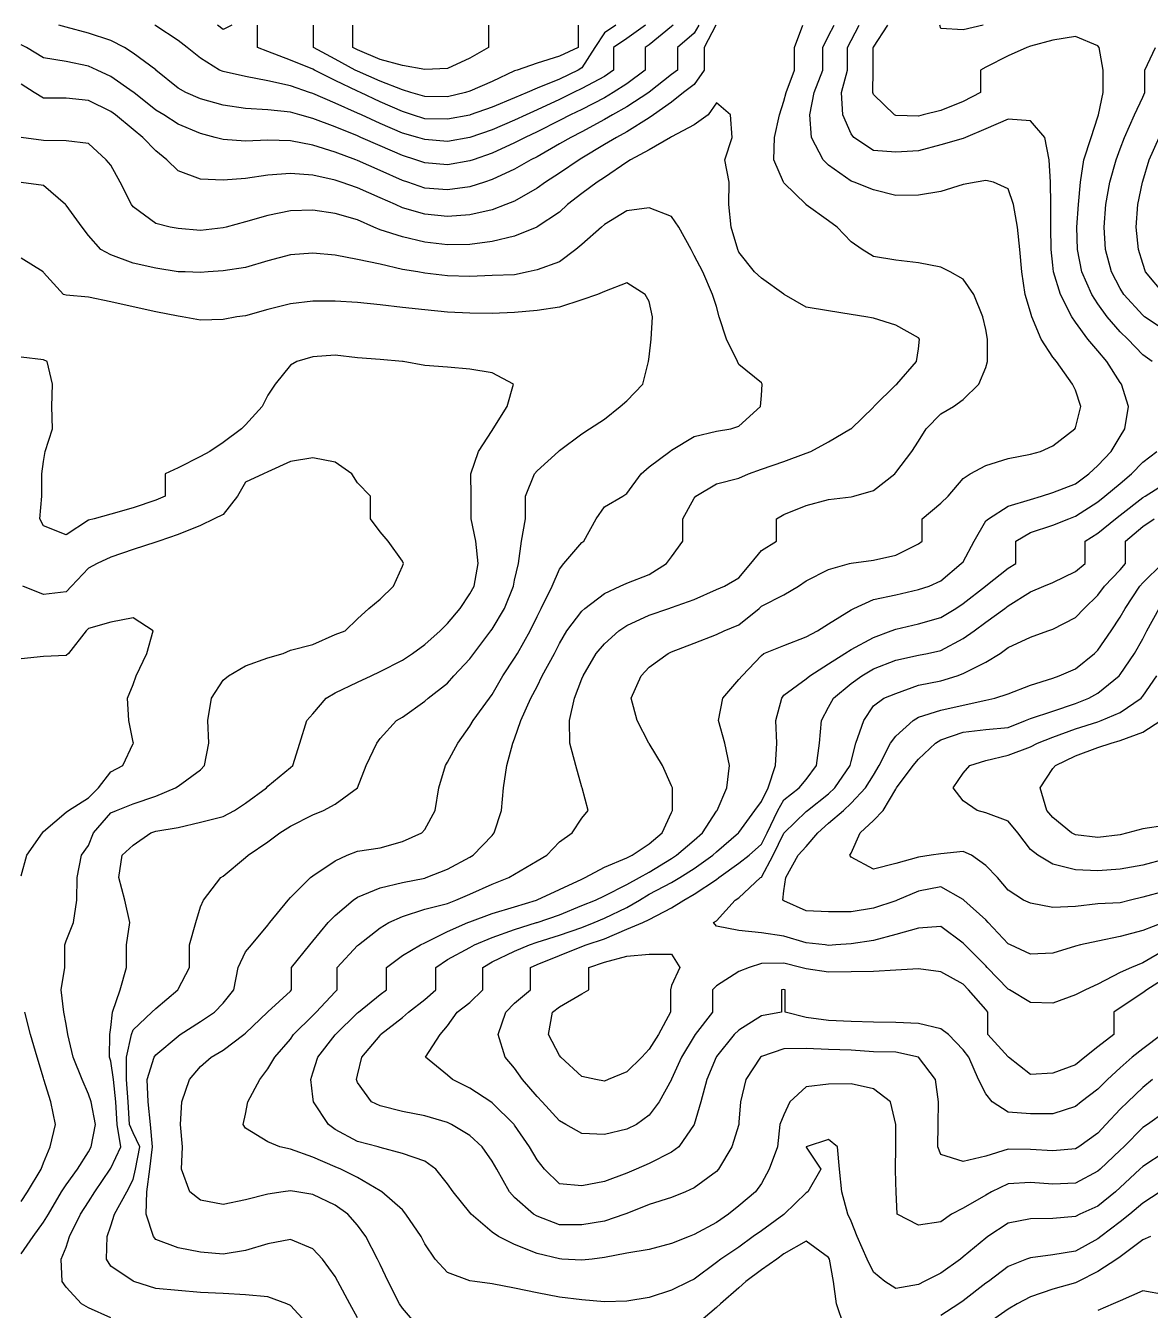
# Model space of a CAD drawing. Header units: inches. Extents: x 450896 to 463247, y 7386701 to 7399440.
# Drawn here: x 456499 to 457967, y 7390037 to 7391714 of the extents above; entities that cross this region are included whole.
import ezdxf

# ---------------------------------------------------------------- set-up
doc = ezdxf.new("R2010")
doc.units = ezdxf.units.IN
doc.header["$MEASUREMENT"] = 0

msp = doc.modelspace()

# ---------------------------------------------------------------- linework, layer by layer
for points, elevation in [([(457377.7, 7391714.9), (457371.6, 7391704.5), (457350, 7391685.6), (457350, 7391656.3), (457342.3, 7391650.3), (457313, 7391627.2), (457312.8, 7391627), (457283.8, 7391608.2), (457265, 7391597.7), (457254.5, 7391591.6), (457225.2, 7391575.7), (457210.6, 7391568.4), (457195.9, 7391560), (457166.6, 7391543.2), (457158.5, 7391539.2), (457137.3, 7391526.9), (457108, 7391513.2), (457097.8, 7391509.9), (457078.8, 7391503.7), (457049.5, 7391499.7), (457020.2, 7391502), (456997.7, 7391509.9), (456990.9, 7391512.2), (456961.6, 7391525), (456932.3, 7391538.3), (456930.1, 7391539.2), (456903, 7391549), (456873.7, 7391558.1), (456844.5, 7391563.9), (456815.2, 7391564.8), (456785.9, 7391563.5), (456756.6, 7391565.5), (456746.3, 7391568.4), (456727.3, 7391573.5), (456698, 7391585.7), (456679.2, 7391597.7), (456668.7, 7391604.1), (456640.1, 7391627), (456639.4, 7391627.5), (456610.2, 7391648), (456592.3, 7391656.3), (456580.9, 7391661.5), (456551.6, 7391667.4), (456522.3, 7391672.1), (456500, 7391685.6), (456493, 7391689.2)], 220), ([(457400, 7391714.9), (457384.9, 7391685.6), (457384.9, 7391656.3), (457371.6, 7391637.4), (457358, 7391627), (457342.3, 7391614.2), (457318.8, 7391597.7), (457313, 7391593.9), (457283.8, 7391575.7), (457270.4, 7391568.4), (457254.5, 7391558.9), (457225.2, 7391541.1), (457221.8, 7391539.2), (457195.9, 7391521.7), (457177.5, 7391509.9), (457166.6, 7391502.1), (457137.3, 7391485.2), (457126, 7391480.6), (457108, 7391473.8), (457078.8, 7391467.2), (457049.5, 7391465), (457020.2, 7391468), (456990.9, 7391476.6), (456982, 7391480.6), (456961.6, 7391489.5), (456932.3, 7391502.6), (456910.7, 7391509.9), (456903, 7391512.4), (456873.7, 7391518.9), (456844.5, 7391521.4), (456815.2, 7391519.1), (456785.9, 7391514.6), (456756.6, 7391512.5), (456727.3, 7391513.7), (456698, 7391524.8), (456683.2, 7391539.2), (456668.7, 7391551), (456651.9, 7391568.4), (456639.4, 7391578.5), (456616.3, 7391597.7), (456610.2, 7391602.2), (456580.9, 7391616.5), (456551.6, 7391619.7), (456522.3, 7391619.8), (456510.2, 7391627), (456493, 7391638)], 200), ([(457344.5, 7391714.9), (457342.3, 7391713), (457313, 7391689.2), (457307.9, 7391685.6), (457307.9, 7391656.3), (457283.8, 7391638.4), (457266.2, 7391627), (457254.5, 7391620.2), (457225.2, 7391605), (457210.4, 7391597.7), (457195.9, 7391590.3), (457166.6, 7391575.7), (457151, 7391568.4), (457137.3, 7391561.3), (457108, 7391547.6), (457083.2, 7391539.2), (457078.8, 7391537.6), (457049.5, 7391532.5), (457020.2, 7391535.1), (457008.4, 7391539.2), (456990.9, 7391544.6), (456961.6, 7391557.2), (456936.6, 7391568.4), (456932.3, 7391570.3), (456903, 7391582.2), (456873.7, 7391593.2), (456856.7, 7391597.7), (456844.5, 7391601.1), (456815.2, 7391604.2), (456785.9, 7391606), (456756.6, 7391610.4), (456727.3, 7391618.6), (456708.1, 7391627), (456698, 7391632.8), (456668.9, 7391656.3), (456668.7, 7391656.4), (456639.4, 7391678.5), (456628.1, 7391685.6), (456610.2, 7391694.7), (456580.9, 7391704.4), (456551.6, 7391712.3), (456542, 7391714.9)], 240), ([(457308.2, 7391714.9), (457283.8, 7391697.3), (457266.5, 7391685.6), (457266.5, 7391656.3), (457254.5, 7391648), (457225.2, 7391632.3), (457214.3, 7391627), (457195.9, 7391617.9), (457166.6, 7391604.2), (457152.2, 7391597.7), (457137.3, 7391590.8), (457108, 7391578.3), (457078.9, 7391568.4), (457078.8, 7391568.4), (457049.5, 7391563.2), (457020.2, 7391565.6), (457010.8, 7391568.4), (456990.9, 7391574.1), (456961.6, 7391586.4), (456937.2, 7391597.7), (456932.3, 7391600.1), (456903, 7391613.2), (456873.7, 7391625.6), (456869.5, 7391627), (456844.5, 7391635.7), (456815.2, 7391642), (456785.9, 7391647.9), (456756.6, 7391654.3), (456752.1, 7391656.3), (456727.3, 7391671.9), (456709.9, 7391685.6), (456698, 7391694.7), (456668.7, 7391714.2), (456667.4, 7391714.9)], 260), ([(456768.2, 7391714.9), (456756.6, 7391709.4), (456749.5, 7391714.9)], 280), ([(457986.7, 7390244.2), (457957.4, 7390224.9), (457953.7, 7390221.2), (457928.1, 7390197.3), (457921.8, 7390191.9), (457898.8, 7390173.3), (457875.5, 7390162.7), (457869.5, 7390159.8), (457840.2, 7390156.8), (457810.9, 7390156.7), (457781.6, 7390150.7), (457755.3, 7390133.4), (457752.4, 7390131.3), (457723.1, 7390106.8), (457719.4, 7390104.1), (457693.8, 7390085.6), (457672.1, 7390074.8), (457664.5, 7390070.8), (457635.2, 7390065.6), (457620.6, 7390074.8), (457605.9, 7390087.1), (457597.8, 7390104.1), (457584.5, 7390133.4), (457576.6, 7390153.7), (457572.6, 7390162.7), (457564.7, 7390191.9), (457561.7, 7390221.2), (457559, 7390250.5), (457547.3, 7390260.3), (457518.1, 7390250.7), (457518, 7390250.5), (457518.1, 7390250.3), (457537.1, 7390221.2), (457520.2, 7390191.9), (457518.1, 7390190.7), (457489.3, 7390162.7), (457488.8, 7390162.3), (457459.5, 7390141.1), (457448.6, 7390133.4), (457430.2, 7390119.6), (457406.8, 7390104.1), (457400.9, 7390099.5), (457371.6, 7390077.7), (457365.2, 7390074.8), (457342.3, 7390063.5), (457313, 7390053.7), (457283.8, 7390048.9), (457254.5, 7390048.4), (457225.2, 7390050.8), (457195.9, 7390054.5), (457166.6, 7390059.8), (457137.3, 7390066.2), (457108, 7390071.7), (457085.3, 7390074.8), (457078.8, 7390075.8), (457049.5, 7390086.3), (457033.5, 7390104.1), (457020.2, 7390123.9), (457015.2, 7390133.4), (456995.2, 7390162.7), (456990.9, 7390168.2), (456963.9, 7390191.9), (456961.6, 7390193.3), (456932.3, 7390210.6), (456910.3, 7390221.2), (456903, 7390224.6), (456873.7, 7390237.1), (456844.5, 7390247.7), (456830.8, 7390250.5), (456815.2, 7390256.9), (456785.9, 7390275.1), (456783.1, 7390279.8), (456785.9, 7390293.1), (456789.1, 7390309.1), (456804.7, 7390338.4), (456815.2, 7390352.4), (456824.4, 7390367.7), (456844.5, 7390391.3), (456848.6, 7390397), (456873.7, 7390421.8), (456878, 7390426.2), (456903, 7390452.9), (456905.7, 7390455.5), (456905.7, 7390484.8), (456932.3, 7390513.2), (456933.4, 7390514.1), (456961.6, 7390536.6), (456973.1, 7390543.4), (456990.9, 7390551.4), (457020.2, 7390560.9), (457049.5, 7390568.4), (457060.5, 7390572.7), (457078.8, 7390580.6), (457108, 7390593.5), (457129.7, 7390602), (457137.3, 7390606.7), (457166.6, 7390624), (457179.5, 7390631.3), (457195.9, 7390648.6), (457212.3, 7390660.5), (457225.2, 7390679.7), (457233.3, 7390689.8), (457225.7, 7390719.1), (457225.2, 7390720.2), (457217.3, 7390748.4), (457209.6, 7390777.7), (457208.8, 7390807), (457215.7, 7390836.3), (457225.2, 7390861.6), (457226.7, 7390865.6), (457244, 7390894.8), (457254.5, 7390907.2), (457273.5, 7390924.1), (457283.8, 7390931.1), (457313, 7390944.6), (457338.8, 7390953.4), (457342.3, 7390954.7), (457371.6, 7390965.2), (457400.9, 7390978.2), (457411.3, 7390982.7), (457430.2, 7390993.3), (457445.8, 7391012), (457459.5, 7391029.2), (457479.1, 7391041.3), (457479.1, 7391070.6), (457488.8, 7391075.9), (457518.1, 7391088), (457547.3, 7391095.7), (457576.6, 7391099.1), (457580.1, 7391099.8), (457605.9, 7391107.6), (457633.6, 7391129.1), (457635.2, 7391130.8), (457656.1, 7391158.4), (457664.5, 7391171.8), (457674.8, 7391187.7), (457693.8, 7391207.7), (457710.3, 7391217), (457723.1, 7391226), (457743.3, 7391246.3), (457752.4, 7391267.8), (457754.8, 7391275.6), (457754.8, 7391304.9), (457752.4, 7391317.7), (457748.8, 7391334.1), (457737, 7391363.4), (457723.1, 7391383.5), (457706.1, 7391392.7), (457693.8, 7391398.8), (457664.5, 7391404.4), (457635.2, 7391408.2), (457605.9, 7391412.7), (457591, 7391422), (457576.6, 7391432), (457558.6, 7391451.3), (457547.3, 7391459.6), (457518.1, 7391480.5), (457517.9, 7391480.6), (457488.8, 7391509.2), (457488.3, 7391509.9), (457476, 7391539.2), (457476.5, 7391568.4), (457483, 7391597.7), (457488.8, 7391615.6), (457491.7, 7391627), (457502.8, 7391656.3), (457502.8, 7391685.6), (457513.7, 7391714.9)], 200), ([(457269.4, 7391714.9), (457254.5, 7391705), (457241.9, 7391685.6), (457225.2, 7391659), (457220.1, 7391656.3), (457195.9, 7391644.5), (457166.6, 7391632.8), (457153.9, 7391627), (457137.3, 7391620), (457108, 7391607.9), (457079.3, 7391597.7), (457078.8, 7391597.5), (457049.5, 7391592), (457020.2, 7391592.6), (457003.8, 7391597.7), (456990.9, 7391602), (456961.6, 7391614.6), (456936.2, 7391627), (456932.3, 7391628.7), (456903, 7391642.5), (456876, 7391656.3), (456873.7, 7391657.4), (456844.5, 7391669.2), (456815.2, 7391680.4), (456801.5, 7391685.6), (456801.5, 7391714.9)], 280), ([(457986.7, 7390296.4), (457963.5, 7390279.8), (457957.4, 7390275.7), (457932.6, 7390250.5), (457928.1, 7390246.1), (457901.7, 7390221.2), (457898.8, 7390218.7), (457869.5, 7390203.1), (457840.2, 7390201.7), (457810.9, 7390203.9), (457781.6, 7390202.4), (457759.8, 7390191.9), (457752.4, 7390187.5), (457723.1, 7390170.4), (457707.6, 7390162.7), (457693.8, 7390152.8), (457664.5, 7390148.5), (457636.9, 7390162.7), (457635.6, 7390191.9), (457635.2, 7390204.1), (457634.7, 7390221.2), (457634.9, 7390250.5), (457635.1, 7390279.8), (457628.1, 7390309.1), (457605.9, 7390326.2), (457576.6, 7390332.9), (457547.3, 7390332.3), (457518.1, 7390328.7), (457496.9, 7390309.1), (457488.8, 7390292.2), (457483.7, 7390279.8), (457480.5, 7390250.5), (457469.7, 7390221.2), (457459.5, 7390202.7), (457451.8, 7390191.9), (457430.2, 7390173.6), (457416.8, 7390162.7), (457400.9, 7390151.8), (457371.6, 7390135.9), (457365.2, 7390133.4), (457342.3, 7390124.2), (457313, 7390116.5), (457283.8, 7390111.8), (457254.5, 7390106), (457238.7, 7390104.1), (457225.2, 7390102.4), (457199.1, 7390104.1), (457195.9, 7390104.3), (457166.6, 7390111.5), (457137.3, 7390122.9), (457116.1, 7390133.4), (457108, 7390139.2), (457080.6, 7390162.7), (457078.8, 7390164.8), (457056.9, 7390191.9), (457049.5, 7390202.2), (457034.6, 7390221.2), (457020.2, 7390232), (456990.9, 7390242), (456961.6, 7390249.8), (456959.1, 7390250.5), (456932.3, 7390257.7), (456903, 7390273.4), (456894.2, 7390279.8), (456874.7, 7390309.1), (456873.7, 7390315.9), (456871.1, 7390338.4), (456873.7, 7390347), (456880.2, 7390367.7), (456903, 7390396.6), (456903.3, 7390397), (456932.3, 7390425.4), (456933.3, 7390426.2), (456961.6, 7390449.5), (456969.9, 7390455.5), (456969.9, 7390484.8), (456990.9, 7390500.5), (457014.5, 7390514.1), (457020.2, 7390516.9), (457049.5, 7390531.7), (457076.4, 7390543.4), (457078.8, 7390544.4), (457108, 7390555.2), (457137.3, 7390563.7), (457165.9, 7390572.7), (457166.6, 7390573), (457195.9, 7390586.7), (457225.2, 7390600.1), (457229.5, 7390602), (457254.5, 7390615.6), (457283.8, 7390627.9), (457290.9, 7390631.3), (457313, 7390646.1), (457329.8, 7390660.5), (457342.3, 7390687.1), (457343.7, 7390689.8), (457343.3, 7390719.1), (457342.3, 7390721.8), (457330.3, 7390748.4), (457313, 7390777.1), (457312.7, 7390777.7), (457297.3, 7390807), (457289.6, 7390836.3), (457302.5, 7390865.6), (457313, 7390876.9), (457337.8, 7390894.8), (457342.3, 7390896.8), (457371.6, 7390908.3), (457400.9, 7390919.5), (457410.9, 7390924.1), (457430.2, 7390932), (457456.5, 7390953.4), (457459.5, 7390956.4), (457488.8, 7390971.4), (457508, 7390982.7), (457518.1, 7390989.6), (457547.3, 7391004.2), (457574.8, 7391012), (457576.6, 7391012.4), (457605.9, 7391016.4), (457635.2, 7391022.8), (457664.5, 7391037.9), (457669.5, 7391041.3), (457669.5, 7391070.6), (457693.8, 7391090.8), (457703.6, 7391099.8), (457723.1, 7391123), (457732.2, 7391129.1), (457752.4, 7391139.9), (457781.6, 7391149.2), (457810.9, 7391154.7), (457823.8, 7391158.4), (457840.2, 7391165.6), (457868.7, 7391187.7), (457869.5, 7391189.3), (457876.5, 7391217), (457869.5, 7391238.4), (457865.7, 7391246.3), (457844.8, 7391275.6), (457840.2, 7391281.6), (457825, 7391304.9), (457812.6, 7391334.1), (457810.9, 7391340), (457804, 7391363.4), (457799.7, 7391392.7), (457797.1, 7391422), (457794.1, 7391451.3), (457788.8, 7391480.6), (457781.6, 7391501.2), (457762.7, 7391509.9), (457752.4, 7391512), (457740, 7391509.9), (457723.1, 7391506.8), (457693.8, 7391497.6), (457664.5, 7391493.1), (457635.2, 7391492.4), (457605.9, 7391500.1), (457580.6, 7391509.9), (457576.6, 7391511.4), (457547.3, 7391531.9), (457540.4, 7391539.2), (457525, 7391568.4), (457522.9, 7391597.7), (457528.3, 7391627), (457539.8, 7391656.3), (457539.8, 7391685.6), (457547.3, 7391701), (457554.5, 7391714.9)], 220), ([(457220.5, 7391714.9), (457220.5, 7391685.6), (457195.9, 7391674.2), (457166.6, 7391665.3), (457140.8, 7391656.3), (457137.3, 7391655.1), (457108, 7391641.5), (457078.8, 7391628.7), (457073.4, 7391627), (457049.5, 7391621.3), (457020.2, 7391621.6), (457001.8, 7391627), (456990.9, 7391630.4), (456961.6, 7391641.6), (456932.3, 7391654.7), (456929.1, 7391656.3), (456903, 7391670.4), (456874.8, 7391685.6), (456874.8, 7391714.9)], 300), ([(457103.1, 7391714.9), (457103.1, 7391685.6), (457078.8, 7391671.6), (457049.5, 7391658.1), (457020.2, 7391656.9), (456990.9, 7391662.1), (456961.6, 7391670), (456932.3, 7391682.5), (456926.3, 7391685.6), (456926.3, 7391714.9)], 320), ([(457970.4, 7390338.4), (457957.4, 7390328), (457938, 7390309.1), (457928.1, 7390299.8), (457909.1, 7390279.8), (457898.8, 7390268.6), (457873.9, 7390250.5), (457869.5, 7390247.8), (457840.2, 7390245.3), (457810.9, 7390247), (457781.6, 7390247.4), (457752.4, 7390238.5), (457723.1, 7390231.2), (457693.8, 7390240.4), (457689.9, 7390250.5), (457690.5, 7390279.8), (457690.9, 7390309.1), (457686.7, 7390338.4), (457664.6, 7390367.7), (457664.5, 7390367.7), (457635.2, 7390374), (457605.9, 7390374.6), (457576.6, 7390376.8), (457547.3, 7390377.5), (457518.1, 7390379), (457488.8, 7390378.6), (457459.5, 7390368.4), (457458.6, 7390367.7), (457439.4, 7390338.4), (457432.3, 7390309.1), (457430.2, 7390282.6), (457430, 7390279.8), (457421.1, 7390250.5), (457403.5, 7390221.2), (457400.9, 7390218.4), (457371.6, 7390197.2), (457360.3, 7390191.9), (457342.3, 7390184.2), (457313, 7390175.4), (457283.8, 7390163.6), (457281.3, 7390162.7), (457254.5, 7390153.4), (457225.2, 7390148.6), (457195.9, 7390148.6), (457166.6, 7390159.9), (457161.8, 7390162.7), (457137.3, 7390184.2), (457130.7, 7390191.9), (457113.9, 7390221.2), (457108, 7390232), (457095, 7390250.5), (457078.8, 7390265.4), (457055.1, 7390279.8), (457049.5, 7390282.4), (457020.2, 7390291.2), (456990.9, 7390296.7), (456961.6, 7390304.1), (456950.6, 7390309.1), (456932.3, 7390334.7), (456931, 7390338.4), (456932.3, 7390344.1), (456937.9, 7390367.7), (456961.6, 7390396.1), (456962.3, 7390397), (456990.9, 7390419.2), (456998.8, 7390426.2), (457020.2, 7390442.9), (457034.6, 7390455.5), (457034.6, 7390484.8), (457049.5, 7390495.1), (457078.8, 7390510.8), (457084.9, 7390514.1), (457108, 7390523.8), (457137.3, 7390534.1), (457166, 7390543.4), (457166.6, 7390543.6), (457195.9, 7390553.3), (457225.2, 7390565.6), (457242.8, 7390572.7), (457254.5, 7390578.1), (457283.8, 7390592.9), (457300.2, 7390602), (457313, 7390609), (457342.3, 7390627.1), (457348.6, 7390631.3), (457371.6, 7390650.7), (457382.6, 7390660.5), (457400.9, 7390688.7), (457401.8, 7390689.8), (457414.3, 7390719.1), (457417.9, 7390748.4), (457412, 7390777.7), (457403.6, 7390807), (457409.4, 7390836.3), (457430.2, 7390860.7), (457434.5, 7390865.6), (457459.5, 7390892.2), (457462.7, 7390894.8), (457488.8, 7390904.9), (457518.1, 7390916.3), (457532.8, 7390924.1), (457547.3, 7390933.2), (457576.6, 7390951.8), (457580.1, 7390953.4), (457605.9, 7390965.1), (457635.2, 7390971.2), (457664.5, 7390978.2), (457678.5, 7390982.7), (457693.8, 7390989.3), (457720.5, 7391012), (457723.1, 7391014.2), (457737.3, 7391041.3), (457752.4, 7391067.9), (457756.3, 7391070.6), (457781.6, 7391087), (457810.9, 7391095.6), (457825.4, 7391099.8), (457840.2, 7391104.7), (457869.5, 7391116.1), (457886.9, 7391129.1), (457898.8, 7391140.2), (457916.4, 7391158.4), (457928.1, 7391177.8), (457934, 7391187.7), (457938.9, 7391217), (457929.6, 7391246.3), (457928.1, 7391248.5), (457910.5, 7391275.6), (457898.8, 7391289.6), (457885.9, 7391304.9), (457869.5, 7391327.2), (457864.8, 7391334.1), (457849.9, 7391363.4), (457841.1, 7391392.7), (457840.2, 7391401.6), (457838.1, 7391422), (457837.4, 7391451.3), (457837.7, 7391480.6), (457837, 7391509.9), (457835.2, 7391539.2), (457829.6, 7391568.4), (457810.9, 7391589.8), (457781.6, 7391592.3), (457752.4, 7391579.5), (457726.1, 7391568.4), (457723.1, 7391567.1), (457693.8, 7391558.7), (457664.5, 7391550.8), (457635.2, 7391549.2), (457605.9, 7391551.4), (457580.1, 7391568.4), (457576.6, 7391572.9), (457565.8, 7391597.7), (457564.1, 7391627), (457571.8, 7391656.3), (457571.8, 7391685.6), (457576.6, 7391694.8), (457587.3, 7391714.9)], 240), ([(457969.7, 7391275.6), (457957.4, 7391284.7), (457938.2, 7391304.9), (457928.1, 7391314.5), (457911, 7391334.1), (457898.8, 7391351), (457891, 7391363.4), (457878, 7391392.7), (457872.2, 7391422), (457871.5, 7391451.3), (457873.4, 7391480.6), (457876.2, 7391509.9), (457880.6, 7391539.2), (457890.2, 7391568.4), (457898.8, 7391595.4), (457899.6, 7391597.7), (457905.7, 7391627), (457905.7, 7391656.3), (457900.8, 7391685.6), (457898.8, 7391687.7), (457869.5, 7391699.9), (457840.2, 7391695.2), (457810.9, 7391687.6), (457806, 7391685.6), (457781.6, 7391674.8), (457752.4, 7391659.9), (457745.8, 7391656.3), (457745.8, 7391627), (457723.1, 7391615.4), (457693.8, 7391603.4), (457670.7, 7391597.7), (457664.5, 7391596.3), (457635.2, 7391597), (457633.5, 7391597.7), (457605.9, 7391624.5), (457605, 7391627), (457605.7, 7391656.3), (457605.7, 7391685.6), (457605.9, 7391686), (457624.5, 7391714.9)], 260), ([(457749.2, 7391714.9), (457723.1, 7391708.7), (457693.8, 7391710.6), (457692.4, 7391714.9)], 280), ([(457986.7, 7391316.1), (457959.9, 7391334.1), (457957.4, 7391336.1), (457932.7, 7391363.4), (457928.1, 7391371.1), (457916.8, 7391392.7), (457909, 7391422), (457907, 7391451.3), (457909.5, 7391480.6), (457914.6, 7391509.9), (457922.8, 7391539.2), (457928.1, 7391553.5), (457933.7, 7391568.4), (457946.6, 7391597.7), (457957.4, 7391620.8), (457960.4, 7391627), (457960.4, 7391656.3), (457974, 7391685.6)], 280), ([(457011.6, 7390016.2), (456990.9, 7390039.9), (456987.2, 7390045.5), (456972.3, 7390074.8), (456961.6, 7390097), (456958.3, 7390104.1), (456943.1, 7390133.4), (456932.3, 7390148.3), (456919.6, 7390162.7), (456903, 7390174.3), (456873.7, 7390188.4), (456852.8, 7390191.9), (456844.5, 7390193.2), (456835.1, 7390191.9), (456815.2, 7390188.7), (456785.9, 7390181.4), (456756.6, 7390175.4), (456727.3, 7390180.8), (456713.2, 7390191.9), (456702.5, 7390221.2), (456703.7, 7390250.5), (456700.9, 7390279.8), (456702.9, 7390309.1), (456713, 7390338.4), (456727.3, 7390355.4), (456741.1, 7390367.7), (456756.6, 7390376.7), (456783.6, 7390397), (456785.9, 7390399), (456814.6, 7390426.2), (456815.2, 7390426.8), (456844.5, 7390453.9), (456846.2, 7390455.5), (456846.2, 7390484.8), (456870.1, 7390514.1), (456873.7, 7390518.9), (456894, 7390543.4), (456903, 7390552.6), (456926.7, 7390572.7), (456932.3, 7390576.3), (456961.6, 7390588.7), (456990.9, 7390595.5), (457020.2, 7390601.5), (457021.7, 7390602), (457049.5, 7390613), (457078.8, 7390628.7), (457083.2, 7390631.3), (457108, 7390657.2), (457110.7, 7390660.5), (457120, 7390689.8), (457122.9, 7390719.1), (457127, 7390748.4), (457135.2, 7390777.7), (457137.3, 7390783.2), (457145.3, 7390807), (457158.5, 7390836.3), (457166.6, 7390851.7), (457173.3, 7390865.6), (457189.2, 7390894.8), (457195.9, 7390907.5), (457205.6, 7390924.1), (457225.2, 7390950), (457229.1, 7390953.4), (457254.5, 7390972.8), (457275.1, 7390982.7), (457283.8, 7390986.4), (457313, 7390997.8), (457335.7, 7391012), (457342.3, 7391020.8), (457356.8, 7391041.3), (457356.8, 7391070.6), (457371.6, 7391097.6), (457373.8, 7391099.8), (457400.9, 7391115.9), (457430.2, 7391123.5), (457442.8, 7391129.1), (457459.5, 7391135.2), (457488.8, 7391145.2), (457518.1, 7391156.3), (457523.9, 7391158.4), (457547.3, 7391170.9), (457576.1, 7391187.7), (457576.6, 7391188), (457605.9, 7391216.2), (457606.5, 7391217), (457635.2, 7391245.3), (457636.3, 7391246.3), (457662.3, 7391275.6), (457664.5, 7391292.3), (457666.2, 7391304.9), (457664.5, 7391306.5), (457635.2, 7391323.3), (457605.9, 7391332.2), (457595.8, 7391334.1), (457576.6, 7391337), (457547.3, 7391341.9), (457518.1, 7391346.8), (457489.1, 7391363.4), (457488.8, 7391363.7), (457459.5, 7391384.8), (457450.4, 7391392.7), (457430.2, 7391418.4), (457429, 7391422), (457420.2, 7391451.3), (457417, 7391480.6), (457417.5, 7391509.9), (457411.9, 7391539.2), (457421.3, 7391568.4), (457419.3, 7391597.7), (457400.9, 7391613.6), (457389.9, 7391597.7), (457371.6, 7391584.6), (457342.3, 7391569.2), (457341, 7391568.4), (457313, 7391552.2), (457288.5, 7391539.2), (457283.8, 7391536.2), (457254.5, 7391516.2), (457245.1, 7391509.9), (457225.2, 7391495.1), (457206.6, 7391480.6), (457195.9, 7391470.6), (457166.6, 7391451.4), (457166.3, 7391451.3), (457137.3, 7391439.6), (457108, 7391432.3), (457078.8, 7391428.6), (457049.5, 7391428.2), (457020.2, 7391431.6), (456990.9, 7391438.4), (456961.6, 7391447.9), (456953.4, 7391451.3), (456932.3, 7391460.7), (456903, 7391468.8), (456873.7, 7391473.5), (456844.5, 7391472.7), (456815.2, 7391466.2), (456785.9, 7391458.1), (456760.9, 7391451.3), (456756.6, 7391450.1), (456727.3, 7391447), (456698, 7391449.3), (456687.5, 7391451.3), (456668.7, 7391455.8), (456639.4, 7391477.6), (456636.9, 7391480.6), (456622.4, 7391509.9), (456610.2, 7391532.3), (456603.8, 7391539.2), (456580.9, 7391560.6), (456551.6, 7391564), (456522.3, 7391564.3), (456493, 7391568.1)], 180), ([(457985.8, 7391363.4), (457961.3, 7391392.7), (457957.4, 7391403.8), (457952.1, 7391422), (457949.1, 7391451.3), (457951.3, 7391480.6), (457957, 7391509.9), (457957.4, 7391511.3), (457966, 7391539.2), (457978.9, 7391568.4)], 300), ([(456932.3, 7390027.4), (456922.1, 7390045.5), (456906.7, 7390074.8), (456903, 7390081.5), (456886.4, 7390104.1), (456873.7, 7390117.6), (456844.5, 7390129.6), (456815.2, 7390124.1), (456785.9, 7390115.4), (456756.6, 7390110.6), (456727.3, 7390113.1), (456698, 7390118.7), (456668.7, 7390129.4), (456665.7, 7390133.4), (456656.2, 7390162.7), (456657.3, 7390191.9), (456661.2, 7390221.2), (456664.7, 7390250.5), (456661.9, 7390279.8), (456658.9, 7390309.1), (456657.4, 7390338.4), (456666.6, 7390367.7), (456668.7, 7390370.5), (456698, 7390395), (456700.8, 7390397), (456727.3, 7390414.2), (456745.4, 7390426.2), (456756.6, 7390438), (456770.8, 7390455.5), (456776.2, 7390484.8), (456785.9, 7390505.3), (456793.8, 7390514.1), (456815.2, 7390540.1), (456817.9, 7390543.4), (456841.5, 7390572.7), (456844.5, 7390575.9), (456870.7, 7390602), (456873.7, 7390604.3), (456903, 7390623.9), (456918.8, 7390631.3), (456932.3, 7390636.4), (456961.6, 7390640.8), (456990.9, 7390649.2), (457016, 7390660.5), (457020.2, 7390665), (457033.5, 7390689.8), (457038.2, 7390719.1), (457046.9, 7390748.4), (457049.5, 7390752.7), (457063.2, 7390777.7), (457078.8, 7390799.6), (457083.2, 7390807), (457104.6, 7390836.3), (457108, 7390841.1), (457122.1, 7390865.6), (457137.3, 7390888.7), (457141, 7390894.8), (457157.7, 7390924.1), (457166.6, 7390942.9), (457172, 7390953.4), (457186.4, 7390982.7), (457195.9, 7391004.6), (457201.7, 7391012), (457225.2, 7391039.7), (457227.8, 7391041.3), (457244, 7391070.6), (457254.5, 7391086.1), (457278.8, 7391099.8), (457283.8, 7391103.3), (457302.5, 7391129.1), (457313, 7391138.2), (457340.1, 7391158.4), (457342.3, 7391160), (457371.6, 7391177.8), (457400.9, 7391185), (457419.5, 7391187.7), (457430.2, 7391191.4), (457458.5, 7391217), (457459.5, 7391231.6), (457460.6, 7391246.3), (457459.5, 7391247.8), (457430.2, 7391271.9), (457428.5, 7391275.6), (457413.8, 7391304.9), (457404.5, 7391334.1), (457400.9, 7391347.5), (457395.8, 7391363.4), (457382.9, 7391392.7), (457371.6, 7391414.4), (457367.9, 7391422), (457351.7, 7391451.3), (457342.3, 7391465.1), (457313, 7391476.5), (457283.8, 7391472.4), (457254.5, 7391454.6), (457250.6, 7391451.3), (457225.2, 7391428.5), (457217.2, 7391422), (457195.9, 7391406.1), (457166.6, 7391395.6), (457155, 7391392.7), (457137.3, 7391388.8), (457108, 7391388), (457078.8, 7391386.7), (457049.5, 7391387.8), (457020.2, 7391391.1), (457011.1, 7391392.7), (456990.9, 7391396.1), (456961.6, 7391403), (456932.3, 7391408.9), (456903, 7391414.6), (456873.7, 7391417.2), (456844.5, 7391415), (456815.2, 7391407.2), (456785.9, 7391398.4), (456756.6, 7391394), (456737, 7391392.7), (456727.3, 7391392.1), (456707, 7391392.7), (456698, 7391393), (456668.7, 7391397.5), (456639.4, 7391404), (456610.2, 7391415.2), (456597.1, 7391422), (456580.9, 7391440.1), (456572.6, 7391451.3), (456551.6, 7391479.7), (456551.1, 7391480.6), (456522.3, 7391505.4), (456493, 7391509.3)], 160), ([(456869.9, 7390016.2), (456844.5, 7390043.5), (456840.1, 7390045.5), (456815.2, 7390054.6), (456785.9, 7390057.2), (456756.6, 7390059), (456727.3, 7390060.6), (456698, 7390062.8), (456668.7, 7390065.6), (456640.3, 7390074.8), (456639.4, 7390075.2), (456610.2, 7390094.7), (456604.3, 7390104.1), (456605.2, 7390133.4), (456610.2, 7390147.4), (456615.1, 7390162.7), (456631.2, 7390191.9), (456639.4, 7390207.9), (456642.5, 7390221.2), (456647.9, 7390250.5), (456639.4, 7390268.8), (456634.6, 7390279.8), (456632.7, 7390309.1), (456630.6, 7390338.4), (456630.5, 7390367.7), (456637.2, 7390397), (456639.4, 7390403.1), (456663.8, 7390426.2), (456668.7, 7390431), (456697.5, 7390455.5), (456698, 7390456.5), (456712.7, 7390484.8), (456712.7, 7390514.1), (456721.3, 7390543.4), (456727.3, 7390563.8), (456731, 7390572.7), (456753.7, 7390602), (456756.6, 7390604.1), (456785.9, 7390628.2), (456789.4, 7390631.3), (456815.2, 7390648.6), (456830.9, 7390660.5), (456844.5, 7390669), (456873.7, 7390683.8), (456887.9, 7390689.8), (456903, 7390697.7), (456932.3, 7390719.1), (456932.3, 7390719.1), (456943.6, 7390748.4), (456957.5, 7390777.7), (456961.6, 7390783.6), (456983.1, 7390807), (456990.9, 7390811.6), (457020.2, 7390832.5), (457024.4, 7390836.3), (457049.5, 7390855.7), (457058.1, 7390865.6), (457078.8, 7390887.6), (457084.1, 7390894.8), (457106.3, 7390924.1), (457108, 7390926.5), (457124.3, 7390953.4), (457135.8, 7390982.7), (457137.3, 7390990.4), (457142.3, 7391012), (457146.5, 7391041.3), (457151.5, 7391070.6), (457151.5, 7391099.8), (457163.5, 7391129.1), (457166.6, 7391133.2), (457194.7, 7391158.4), (457195.9, 7391159.4), (457225.2, 7391181.4), (457235.2, 7391187.7), (457254.5, 7391200.5), (457275, 7391217), (457283.8, 7391224.5), (457304.8, 7391246.3), (457312.2, 7391275.6), (457313, 7391281.9), (457315.8, 7391304.9), (457317.3, 7391334.1), (457313, 7391354), (457307.6, 7391363.4), (457283.8, 7391378.7), (457254.5, 7391367.4), (457245.7, 7391363.4), (457225.2, 7391356.1), (457195.9, 7391346.8), (457166.6, 7391342.5), (457137.3, 7391339.7), (457108, 7391338.4), (457078.8, 7391338.8), (457049.5, 7391340.3), (457020.2, 7391343.3), (456990.9, 7391346.1), (456961.6, 7391349.7), (456932.3, 7391352.7), (456903, 7391354.7), (456873.7, 7391354.5), (456844.5, 7391351.2), (456815.2, 7391343.6), (456785.9, 7391335.6), (456774.8, 7391334.1), (456756.6, 7391330.8), (456727.3, 7391329.8), (456703.4, 7391334.1), (456698, 7391334.8), (456668.7, 7391340.8), (456639.4, 7391347), (456610.2, 7391353.9), (456580.9, 7391359.7), (456551.6, 7391362.3), (456548.4, 7391363.4), (456522.3, 7391392.2), (456521.6, 7391392.7), (456493, 7391410.5)], 140), ([(456610.2, 7390027.5), (456580.9, 7390040.4), (456572, 7390045.5), (456551.6, 7390067.3), (456546.4, 7390074.8), (456545.2, 7390104.1), (456551.6, 7390119.6), (456556.2, 7390133.4), (456570.6, 7390162.7), (456580.9, 7390178.7), (456589.4, 7390191.9), (456609.2, 7390221.2), (456610.2, 7390222.8), (456623.1, 7390250.5), (456618.5, 7390279.8), (456616.5, 7390309.1), (456613.4, 7390338.4), (456610.2, 7390362.4), (456608.3, 7390367.7), (456608.9, 7390397), (456610.2, 7390406.3), (456612.1, 7390426.2), (456622.2, 7390455.5), (456630.4, 7390484.8), (456630.4, 7390514.1), (456635.1, 7390543.4), (456628.4, 7390572.7), (456620.5, 7390602), (456624.7, 7390631.3), (456639.4, 7390644.6), (456662.5, 7390660.5), (456668.7, 7390662.6), (456698, 7390667.6), (456727.3, 7390674.2), (456756.6, 7390681.8), (456771.4, 7390689.8), (456785.9, 7390699.3), (456813.2, 7390719.1), (456815.2, 7390721.3), (456844.5, 7390745.7), (456847.7, 7390748.4), (456856.8, 7390777.7), (456866, 7390807), (456873.7, 7390815.8), (456891.4, 7390836.3), (456903, 7390843.1), (456932.3, 7390857.2), (456950.2, 7390865.6), (456961.6, 7390871), (456990.9, 7390885.7), (457004.2, 7390894.8), (457020.2, 7390906.5), (457040.2, 7390924.1), (457049.5, 7390933.8), (457066.3, 7390953.4), (457078.8, 7390972.3), (457084.5, 7390982.7), (457089.8, 7391012), (457086.8, 7391041.3), (457080.6, 7391070.6), (457080.6, 7391099.8), (457080.2, 7391129.1), (457090.1, 7391158.4), (457108, 7391185.9), (457109.3, 7391187.7), (457127.5, 7391217), (457136, 7391246.3), (457108, 7391260.8), (457078.8, 7391265.6), (457049.5, 7391268.4), (457020.2, 7391270.8), (456991.9, 7391275.6), (456990.9, 7391275.7), (456961.6, 7391278.2), (456932.3, 7391280.4), (456903, 7391283.9), (456873.7, 7391282), (456853.1, 7391275.6), (456844.5, 7391270.9), (456824.7, 7391246.3), (456815.2, 7391232), (456807.5, 7391217), (456785.9, 7391193), (456780.9, 7391187.7), (456756.6, 7391170), (456739.3, 7391158.4), (456727.3, 7391151.7), (456698, 7391137), (456681, 7391129.1), (456681, 7391099.8), (456668.7, 7391094.7), (456639.4, 7391084.6), (456610.2, 7391076.6), (456588.2, 7391070.6), (456580.9, 7391068.6), (456551.6, 7391049.4), (456522.3, 7391061.3), (456517.4, 7391070.6), (456520, 7391099.8), (456520, 7391129.1), (456522.3, 7391145.1), (456524.5, 7391158.4), (456533.8, 7391187.7), (456533.1, 7391217), (456534, 7391246.3), (456527.1, 7391275.6), (456522.3, 7391278), (456493, 7391281.5)], 120), ([(456493, 7390110.9), (456508.7, 7390133.4), (456522.3, 7390152.1), (456528.5, 7390162.7), (456545.8, 7390191.9), (456551.6, 7390200.9), (456566.4, 7390221.2), (456580.9, 7390244.2), (456584.5, 7390250.5), (456590.1, 7390279.8), (456584.5, 7390309.1), (456580.9, 7390319.4), (456572.8, 7390338.4), (456561.1, 7390367.7), (456553.9, 7390397), (456551.6, 7390410.7), (456548.9, 7390426.2), (456545.2, 7390455.5), (456550, 7390484.8), (456550, 7390514.1), (456551.6, 7390519.3), (456561.4, 7390543.4), (456565.8, 7390572.7), (456566, 7390602), (456571.8, 7390631.3), (456580.9, 7390643.9), (456587.4, 7390660.5), (456610.2, 7390686.8), (456617.7, 7390689.8), (456639.4, 7390698.2), (456668.7, 7390708.3), (456694.7, 7390719.1), (456698, 7390721.3), (456727.3, 7390742.8), (456732.2, 7390748.4), (456738.1, 7390777.7), (456736.7, 7390807), (456741.6, 7390836.3), (456756.6, 7390859.6), (456763.7, 7390865.6), (456785.9, 7390878.6), (456815.2, 7390888.8), (456835.3, 7390894.8), (456844.5, 7390898.9), (456873.7, 7390906.3), (456903, 7390919.2), (456916, 7390924.1), (456932.3, 7390939.9), (456946.8, 7390953.4), (456961.6, 7390965.6), (456979.4, 7390982.7), (456990.9, 7391008.7), (456992.4, 7391012), (456990.9, 7391015.3), (456972.2, 7391041.3), (456961.6, 7391053.4), (456949.3, 7391070.6), (456949.3, 7391099.8), (456932.3, 7391117.6), (456924.9, 7391129.1), (456903, 7391144.4), (456873.7, 7391150.2), (456844.5, 7391145.4), (456815.2, 7391131.9), (456809.3, 7391129.1), (456785.9, 7391118.3), (456775.4, 7391099.8), (456756.6, 7391076), (456745.2, 7391070.6), (456727.3, 7391061.6), (456698, 7391050), (456672.9, 7391041.3), (456668.7, 7391039.8), (456639.4, 7391030.2), (456610.2, 7391020.3), (456592.1, 7391012), (456580.9, 7391005.8), (456558.6, 7390982.7), (456551.6, 7390975.1), (456522.3, 7390971.6), (456495, 7390982.7)], 100), ([(457982.5, 7390397), (457957.4, 7390378.6), (457943.6, 7390367.7), (457928.1, 7390353.5), (457911.4, 7390338.4), (457898.8, 7390326), (457877, 7390309.1), (457869.5, 7390303.4), (457840.2, 7390293.8), (457810.9, 7390293.8), (457781.6, 7390295.7), (457761.1, 7390309.1), (457752.4, 7390319.8), (457743.2, 7390338.4), (457730.2, 7390367.7), (457723.1, 7390377), (457703.9, 7390397), (457693.8, 7390404.7), (457664.5, 7390411.7), (457635.2, 7390412.7), (457605.9, 7390413.3), (457576.6, 7390414.2), (457547.3, 7390415.6), (457518.1, 7390419.5), (457490.4, 7390426.2), (457490.4, 7390455.5), (457488.8, 7390455.9), (457485.7, 7390455.5), (457485.7, 7390426.2), (457459.5, 7390421.6), (457430.2, 7390402.7), (457423.9, 7390397), (457400.9, 7390368.5), (457400.4, 7390367.7), (457388.3, 7390338.4), (457380.3, 7390309.1), (457371.7, 7390279.8), (457371.6, 7390279.6), (457351.9, 7390250.5), (457342.3, 7390243.5), (457313, 7390228.9), (457296.1, 7390221.2), (457283.8, 7390216.1), (457254.5, 7390205.3), (457225.2, 7390199.6), (457195.9, 7390202.1), (457176.5, 7390221.2), (457166.6, 7390233.8), (457156.8, 7390250.5), (457137.3, 7390278.9), (457136.7, 7390279.8), (457108, 7390308.1), (457106.3, 7390309.1), (457078.8, 7390327), (457056.1, 7390338.4), (457049.5, 7390344.1), (457020.9, 7390367.7), (457040, 7390397), (457049.5, 7390408.6), (457062.5, 7390426.2), (457078.8, 7390439), (457095.7, 7390455.5), (457095.7, 7390484.8), (457108, 7390492), (457137.3, 7390506.2), (457156.6, 7390514.1), (457166.6, 7390517.6), (457195.9, 7390527), (457225.2, 7390537), (457241.2, 7390543.4), (457254.5, 7390549.3), (457283.8, 7390562.8), (457300.6, 7390572.7), (457313, 7390580.2), (457342.3, 7390595.5), (457353, 7390602), (457371.6, 7390614.1), (457396.1, 7390631.3), (457400.9, 7390635.5), (457429.8, 7390660.5), (457430.2, 7390661), (457450.9, 7390689.8), (457459.5, 7390701.4), (457468.3, 7390719.1), (457477.8, 7390748.4), (457479.5, 7390777.7), (457478.6, 7390807), (457486.1, 7390836.3), (457488.8, 7390840), (457518.1, 7390861.4), (457522.9, 7390865.6), (457547.3, 7390881), (457568.4, 7390894.8), (457576.6, 7390900), (457605.9, 7390915.5), (457628.9, 7390924.1), (457635.2, 7390926.5), (457664.5, 7390933.2), (457693.8, 7390941.4), (457713.6, 7390953.4), (457723.1, 7390959.7), (457752.1, 7390982.7), (457752.4, 7390982.9), (457781.6, 7391005.8), (457791.6, 7391012), (457791.6, 7391041.3), (457810.9, 7391052.7), (457840.2, 7391062.2), (457860.9, 7391070.6), (457869.5, 7391073.9), (457898.8, 7391092.6), (457908.1, 7391099.8), (457928.1, 7391116.6), (457943, 7391129.1), (457957.4, 7391144.2), (457975.9, 7391158.4)], 260), ([(457986.7, 7390470.6), (457962.8, 7390455.5), (457957.4, 7390451.7), (457928.1, 7390432), (457919.6, 7390426.2), (457919.6, 7390397), (457898.8, 7390381), (457881.8, 7390367.7), (457869.5, 7390357.7), (457840.2, 7390346.7), (457810.9, 7390345.2), (457782.4, 7390367.7), (457781.6, 7390368.1), (457755.4, 7390397), (457755.4, 7390426.2), (457752.4, 7390429.9), (457730.1, 7390455.5), (457723.1, 7390462.8), (457693.8, 7390479), (457664.5, 7390482.8), (457635.2, 7390481.2), (457605.9, 7390479.4), (457576.6, 7390479), (457547.3, 7390478.4), (457518.1, 7390483), (457510.9, 7390484.8), (457488.8, 7390490.4), (457459.5, 7390490), (457443.5, 7390484.8), (457430.2, 7390479.4), (457400.9, 7390460.7), (457395.9, 7390455.5), (457395.9, 7390426.2), (457373, 7390397), (457371.6, 7390394.9), (457355.1, 7390367.7), (457342.3, 7390338.9), (457342.1, 7390338.4), (457325.9, 7390309.1), (457313, 7390291.9), (457296.4, 7390279.8), (457283.8, 7390273.7), (457254.5, 7390266.6), (457225.2, 7390268), (457204.1, 7390279.8), (457195.9, 7390284.4), (457173.1, 7390309.1), (457166.6, 7390316.1), (457147.8, 7390338.4), (457137.3, 7390353.1), (457125.2, 7390367.7), (457115.9, 7390397), (457126, 7390426.2), (457137.3, 7390438.1), (457158.1, 7390455.5), (457158.1, 7390484.8), (457166.6, 7390488.5), (457195.9, 7390500.4), (457225.2, 7390511.9), (457230.7, 7390514.1), (457254.5, 7390522.3), (457283.8, 7390534.8), (457304.6, 7390543.4), (457313, 7390547.5), (457342.3, 7390562.5), (457358.3, 7390572.7), (457371.6, 7390580.2), (457400.9, 7390599.7), (457404.1, 7390602), (457430.2, 7390620.7), (457443.4, 7390631.3), (457459.5, 7390645.9), (457466.9, 7390660.5), (457481, 7390689.8), (457488.8, 7390703.4), (457508.9, 7390719.1), (457518.1, 7390730.1), (457531.6, 7390748.4), (457535.4, 7390777.7), (457538.2, 7390807), (457547.3, 7390824.6), (457553.8, 7390836.3), (457576.6, 7390855.3), (457590.7, 7390865.6), (457605.9, 7390874.4), (457635.2, 7390886.1), (457664.5, 7390892.4), (457676.6, 7390894.8), (457693.8, 7390898.5), (457723.1, 7390914.3), (457737.3, 7390924.1), (457752.4, 7390935.3), (457777.3, 7390953.4), (457781.6, 7390957), (457810.9, 7390975.1), (457828.4, 7390982.7), (457840.2, 7390987.2), (457869.5, 7391001.7), (457882.4, 7391012), (457882.4, 7391041.3), (457898.8, 7391051.5), (457921.8, 7391070.6), (457928.1, 7391075.4), (457957.4, 7391098.1), (457960.5, 7391099.8), (457986.7, 7391116.6)], 280), ([(457986.7, 7390507.7), (457957.4, 7390490.9), (457942.8, 7390484.8), (457928.1, 7390478.1), (457898.8, 7390463.1), (457882.8, 7390455.5), (457869.5, 7390448.8), (457840.2, 7390437.9), (457810.9, 7390439.2), (457783.3, 7390455.5), (457781.6, 7390456.4), (457754.3, 7390484.8), (457752.4, 7390486.9), (457725.3, 7390514.1), (457723.1, 7390516.4), (457693.8, 7390538.4), (457664.5, 7390535.9), (457635.2, 7390527.9), (457605.9, 7390520.1), (457576.6, 7390515.4), (457556.6, 7390514.1), (457547.3, 7390513.6), (457542.7, 7390514.1), (457518.1, 7390516.9), (457488.8, 7390525.6), (457459.5, 7390529.8), (457430.2, 7390532.9), (457400.9, 7390538.7), (457397.1, 7390543.4), (457400.9, 7390545.8), (457425.3, 7390572.7), (457430.2, 7390575.6), (457458.6, 7390602), (457459.5, 7390602.6), (457475, 7390631.3), (457488.8, 7390660.1), (457489.2, 7390660.5), (457518.1, 7390688.4), (457519.7, 7390689.8), (457547.3, 7390711.3), (457555.5, 7390719.1), (457575.4, 7390748.4), (457576.6, 7390753.7), (457583, 7390777.7), (457593.3, 7390807), (457605.9, 7390826.2), (457619.5, 7390836.3), (457635.2, 7390842.2), (457664.5, 7390853.4), (457693.8, 7390858.8), (457715, 7390865.6), (457723.1, 7390868.6), (457752.4, 7390883.3), (457771.4, 7390894.8), (457781.6, 7390902.4), (457810.9, 7390916.1), (457833.7, 7390924.1), (457840.2, 7390926.4), (457869.5, 7390941.6), (457880.9, 7390953.4), (457898.8, 7390970.9), (457907.5, 7390982.7), (457928.1, 7391004), (457935.1, 7391012), (457935.1, 7391041.3), (457957.4, 7391060.3), (457972.6, 7391070.6)], 300), ([(457984.8, 7390543.4), (457957.4, 7390533), (457928.1, 7390525.3), (457898.8, 7390518.9), (457876.1, 7390514.1), (457869.5, 7390512.5), (457840.2, 7390503.5), (457810.9, 7390502.3), (457784.8, 7390514.1), (457781.6, 7390515.5), (457755.8, 7390543.4), (457752.4, 7390547.1), (457724.1, 7390572.7), (457723.1, 7390573.6), (457693.8, 7390590.2), (457664.5, 7390584.2), (457637, 7390572.7), (457635.2, 7390571.9), (457605.9, 7390562), (457576.6, 7390557.2), (457547.3, 7390557.2), (457518.1, 7390558.5), (457488.8, 7390571.5), (457487.6, 7390572.7), (457488.8, 7390584.7), (457491.3, 7390602), (457507.7, 7390631.3), (457518.1, 7390642.5), (457533.4, 7390660.5), (457547.3, 7390673.1), (457566.6, 7390689.8), (457576.6, 7390699.3), (457595.6, 7390719.1), (457605.9, 7390735.7), (457613.3, 7390748.4), (457628.3, 7390777.7), (457635.2, 7390786.5), (457657.6, 7390807), (457664.5, 7390811.7), (457693.8, 7390820.8), (457723.1, 7390827.2), (457752.4, 7390833.6), (457764.4, 7390836.3), (457781.6, 7390841.8), (457810.9, 7390853.3), (457840.2, 7390862.6), (457848.2, 7390865.6), (457869.5, 7390874.7), (457894.7, 7390894.8), (457898.8, 7390898.9), (457916.3, 7390924.1), (457928.1, 7390942.1), (457934.4, 7390953.4), (457953.5, 7390982.7), (457957.4, 7390987), (457983.1, 7391012)], 320), ([(457986.7, 7390584.2), (457957.4, 7390576.7), (457941.7, 7390572.7), (457928.1, 7390569.1), (457898.8, 7390567.9), (457869.5, 7390564.4), (457840.2, 7390563), (457810.9, 7390568.5), (457801.8, 7390572.7), (457781.6, 7390585.6), (457767.9, 7390602), (457752.4, 7390617.9), (457733.8, 7390631.3), (457723.1, 7390636.1), (457693.8, 7390633.2), (457681.4, 7390631.3), (457664.5, 7390628.9), (457635.2, 7390620.6), (457605.9, 7390612.9), (457576.6, 7390628.8), (457575, 7390631.3), (457576.6, 7390634), (457588.7, 7390660.5), (457605.9, 7390676.7), (457618.6, 7390689.8), (457635.2, 7390717.7), (457636, 7390719.1), (457657.7, 7390748.4), (457664.5, 7390756.7), (457686.9, 7390777.7), (457693.8, 7390781.8), (457723.1, 7390791.8), (457752.4, 7390795.3), (457781.6, 7390798.2), (457804.4, 7390807), (457810.9, 7390809.7), (457840.2, 7390819.2), (457869.5, 7390829.2), (457887.2, 7390836.3), (457898.8, 7390843), (457926.9, 7390865.6), (457928.1, 7390867), (457946.7, 7390894.8), (457957.4, 7390913.9), (457962.8, 7390924.1), (457978.8, 7390953.4)], 340), ([(456493, 7390604.5), (456500.6, 7390631.3), (456520.7, 7390660.5), (456522.3, 7390662.2), (456551.6, 7390687.5), (456554.8, 7390689.8), (456580.9, 7390706), (456594.1, 7390719.1), (456610.2, 7390740.2), (456625.8, 7390748.4), (456639.4, 7390777.3), (456639.6, 7390777.7), (456639.4, 7390778.7), (456633.6, 7390807), (456631.9, 7390836.3), (456639.4, 7390854.3), (456643.1, 7390865.6), (456657.3, 7390894.8), (456665.3, 7390924.1), (456639.4, 7390941), (456610.2, 7390935.3), (456580.9, 7390927.4), (456577.9, 7390924.1), (456554.7, 7390894.8), (456551.6, 7390891.9), (456522.3, 7390890.7), (456493, 7390887.7)], 80), ([(457986.7, 7390626.2), (457957.4, 7390618.4), (457928.1, 7390613), (457898.8, 7390610.9), (457869.5, 7390612), (457840.2, 7390619.7), (457820.5, 7390631.3), (457810.9, 7390638.8), (457794.3, 7390660.5), (457781.6, 7390675.5), (457752.4, 7390686.5), (457741.1, 7390689.8), (457723.1, 7390702.2), (457709.9, 7390719.1), (457723.1, 7390738.3), (457731.9, 7390748.4), (457752.4, 7390755), (457781.6, 7390761.8), (457810.9, 7390772.9), (457820.2, 7390777.7), (457840.2, 7390785.3), (457869.5, 7390796.3), (457898.8, 7390805.5), (457903, 7390807), (457928.1, 7390817.4), (457955.4, 7390836.3), (457957.4, 7390838.7), (457976.1, 7390865.6)], 360), ([(457986.7, 7390670.1), (457957.4, 7390665.7), (457938.2, 7390660.5), (457928.1, 7390658), (457898.8, 7390654.6), (457869.5, 7390658), (457864.6, 7390660.5), (457840.2, 7390680.6), (457832.3, 7390689.8), (457823.5, 7390719.1), (457840.2, 7390744.6), (457843.4, 7390748.4), (457869.5, 7390761.2), (457898.8, 7390772), (457916.1, 7390777.7), (457928.1, 7390781.1), (457957.4, 7390792), (457981.1, 7390807)], 380), ([(457259.4, 7390338.4), (457254.5, 7390336.3), (457243.3, 7390338.4), (457225.2, 7390342.5), (457197.6, 7390367.7), (457195.9, 7390370), (457181.5, 7390397), (457186.7, 7390426.2), (457195.9, 7390433.4), (457225.2, 7390450.4), (457234.4, 7390455.5), (457234.4, 7390484.8), (457254.5, 7390491.5), (457283.8, 7390499.4), (457313, 7390502), (457342.3, 7390502.3), (457353, 7390484.8), (457342.3, 7390461.2), (457340.7, 7390455.5), (457340.7, 7390426.2), (457325, 7390397), (457313, 7390378.2), (457303.5, 7390367.7), (457283.8, 7390348.3), (457259.4, 7390338.4)], 300), ([(456493, 7390179.4), (456501.2, 7390191.9), (456519, 7390221.2), (456522.3, 7390229.8), (456530.7, 7390250.5), (456538, 7390279.8), (456531.7, 7390309.1), (456522.8, 7390338.4), (456522.3, 7390340), (456514, 7390367.7), (456505, 7390397), (456497.6, 7390426.2)], 80), ([(457980.4, 7390191.9), (457957.4, 7390177), (457940.5, 7390162.7), (457928.1, 7390152.6), (457902.8, 7390133.4), (457898.8, 7390130.4), (457869.5, 7390114.2), (457840.2, 7390109.5), (457810.9, 7390105.8), (457805.6, 7390104.1), (457781.6, 7390094.2), (457756.1, 7390074.8), (457752.4, 7390072.4), (457723.1, 7390049.6), (457717.4, 7390045.5), (457693.8, 7390030.4)], 180), ([(457567.7, 7390016.2), (457557.7, 7390045.5), (457553.9, 7390074.8), (457548.5, 7390104.1), (457547.3, 7390106.3), (457518.1, 7390127.4), (457488.8, 7390110.9), (457479.5, 7390104.1), (457459.5, 7390089.9), (457439.4, 7390074.8), (457430.2, 7390066.6), (457406.1, 7390045.5), (457400.9, 7390040.9), (457371.9, 7390016.2)], 180), ([(457967.8, 7390133.4), (457957.4, 7390129.1), (457928.1, 7390107.1), (457923.8, 7390104.1), (457898.8, 7390087.6), (457873.3, 7390074.8), (457869.5, 7390072.9), (457840.2, 7390064.9), (457810.9, 7390054.9), (457793.6, 7390045.5), (457781.6, 7390038.8), (457752.4, 7390018.3)], 160), ([(457986.7, 7390057.5), (457957.4, 7390062.6), (457928.1, 7390049.7), (457918.9, 7390045.5), (457898.8, 7390036.9)], 140)]:
    msp.add_lwpolyline(points, dxfattribs=dict(elevation=elevation))

doc.saveas('drawing.dxf')
